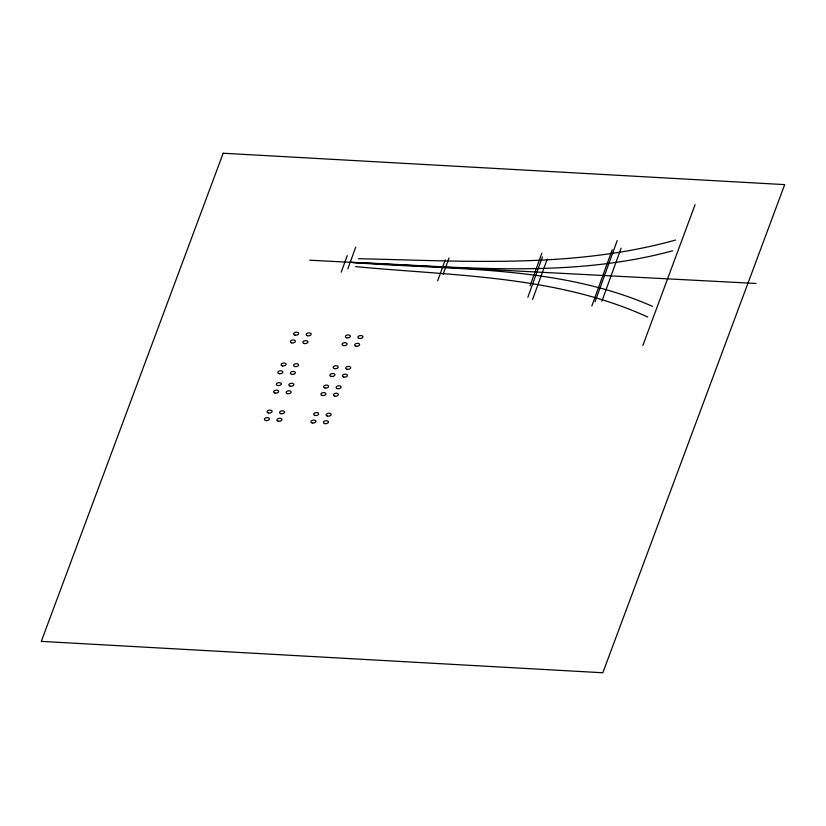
<?xml version="1.0" encoding="UTF-8"?>
<svg xmlns="http://www.w3.org/2000/svg" width="826" height="826" viewBox="0 0 826 826"><rect width="100%" height="100%" fill="white"/><g stroke="black" fill="none" stroke-linecap="round" stroke-linejoin="round"><path stroke-width="1.24" d="M341.231 272.167L347.23 255.606M347.86 268.791L355.696 247.15M437.666 280.819L445.255 259.88M443.097 274.377L449.034 257.991M530.034 285.837L541.825 253.293M527.866 297.195L542.445 256.958M532.584 299.477L547.225 259.065M591.829 306.012L612.221 249.751M595.03 301.738L617.187 240.572M601.875 301.232L621.121 248.13M642.855 345.495L695.058 204.714M675.616 240.036C572.408 268.791 464.274 260.933 358.494 258.714M672.694 250.794C567.462 279.353 457.511 266.375 350.203 262.307C451.316 270.505 557.705 264.547 652.55 306.384M309.75 260.2L756.058 283.463M355.634 266.612C453.732 276.008 556.404 275.264 647.718 317.039M223.175 153.233L41.3 641.379L602.825 672.767L784.7 184.621L223.175 153.233M322.15 395.458A2.519 1.466 -6.7 0 0 325.909 393.888A2.519 1.466 -6.7 0 0 322.14 392.897A2.519 1.466 -6.7 0 0 322.15 395.458M324.866 387.952A2.519 1.466 -6.7 0 0 328.624 386.382A2.519 1.466 -6.7 0 0 324.866 385.401A2.519 1.466 -6.7 0 0 324.866 387.952M334.644 396.108A2.519 1.466 -6.7 0 0 338.402 394.539A2.519 1.466 -6.7 0 0 334.644 393.548A2.519 1.466 -6.7 0 0 334.644 396.108M337.369 388.612A2.519 1.466 -6.7 0 0 341.117 387.043A2.519 1.466 -6.7 0 0 337.359 386.052A2.519 1.466 -6.7 0 0 337.369 388.612M274.882 392.99A2.519 1.466 -6.7 0 0 278.641 391.421A2.519 1.466 -6.7 0 0 274.882 390.44A2.519 1.466 -6.7 0 0 274.882 392.99M294.934 366.548A2.519 1.466 -6.7 0 0 298.63 364.916A2.519 1.466 -6.7 0 0 294.789 364.008A2.519 1.466 -6.7 0 0 294.934 366.548M291.65 374.333A2.519 1.466 -6.7 0 0 295.347 372.691A2.519 1.466 -6.7 0 0 291.516 371.783A2.519 1.466 -6.7 0 0 291.65 374.333M282.42 365.897A2.519 1.466 -6.7 0 0 286.106 364.266A2.519 1.466 -6.7 0 0 282.275 363.347A2.519 1.466 -6.7 0 0 282.42 365.897M279.136 373.682A2.519 1.466 -6.7 0 0 282.822 372.041A2.519 1.466 -6.7 0 0 278.992 371.132A2.519 1.466 -6.7 0 0 279.136 373.682M291.681 342.862A2.519 1.466 -6.7 0 0 295.378 341.231A2.519 1.466 -6.7 0 0 291.547 340.312A2.519 1.466 -6.7 0 0 291.681 342.862M294.965 335.088A2.519 1.466 -6.7 0 0 298.661 333.446A2.519 1.466 -6.7 0 0 294.82 332.537A2.519 1.466 -6.7 0 0 294.965 335.088M304.205 343.513A2.519 1.466 -6.7 0 0 307.892 341.881A2.519 1.466 -6.7 0 0 304.061 340.973A2.519 1.466 -6.7 0 0 304.205 343.513M307.489 335.738A2.519 1.466 -6.7 0 0 311.175 334.096A2.519 1.466 -6.7 0 0 307.344 333.188A2.519 1.466 -6.7 0 0 307.489 335.738M343.43 345.557A2.519 1.466 -6.7 0 0 347.126 343.926A2.519 1.466 -6.7 0 0 343.286 343.017A2.519 1.466 -6.7 0 0 343.43 345.557M346.714 337.782A2.519 1.466 -6.7 0 0 350.4 336.141A2.519 1.466 -6.7 0 0 346.569 335.232A2.519 1.466 -6.7 0 0 346.714 337.782M355.954 346.218A2.519 1.466 -6.7 0 0 359.64 344.576A2.519 1.466 -6.7 0 0 355.81 343.668A2.519 1.466 -6.7 0 0 355.954 346.218M359.227 338.433A2.519 1.466 -6.7 0 0 362.924 336.801A2.519 1.466 -6.7 0 0 359.093 335.883A2.519 1.466 -6.7 0 0 359.227 338.433M331.216 376.398A2.519 1.466 -6.7 0 0 334.912 374.756A2.519 1.466 -6.7 0 0 331.071 373.848A2.519 1.466 -6.7 0 0 331.216 376.398M334.499 368.613A2.519 1.466 -6.7 0 0 338.185 366.981A2.519 1.466 -6.7 0 0 334.354 366.063A2.519 1.466 -6.7 0 0 334.499 368.613M343.74 377.048A2.519 1.466 -6.7 0 0 347.426 375.407A2.519 1.466 -6.7 0 0 343.595 374.498A2.519 1.466 -6.7 0 0 343.74 377.048M347.013 369.263A2.519 1.466 -6.7 0 0 350.709 367.632A2.519 1.466 -6.7 0 0 346.879 366.723A2.519 1.466 -6.7 0 0 347.013 369.263M277.598 385.494A2.519 1.466 -6.7 0 0 281.356 383.925A2.519 1.466 -6.7 0 0 277.598 382.934A2.519 1.466 -6.7 0 0 277.598 385.494M287.386 393.641A2.519 1.466 -6.7 0 0 291.144 392.071A2.519 1.466 -6.7 0 0 287.386 391.09A2.519 1.466 -6.7 0 0 287.386 393.641M290.102 386.145A2.519 1.466 -6.7 0 0 293.86 384.575A2.519 1.466 -6.7 0 0 290.102 383.584A2.519 1.466 -6.7 0 0 290.102 386.145M312.197 422.933A2.519 1.466 -6.7 0 0 315.945 421.363A2.519 1.466 -6.7 0 0 312.187 420.372A2.519 1.466 -6.7 0 0 312.197 422.933M314.912 415.426A2.519 1.466 -6.7 0 0 318.671 413.867A2.519 1.466 -6.7 0 0 314.902 412.876A2.519 1.466 -6.7 0 0 314.912 415.426M324.69 423.583A2.519 1.466 -6.7 0 0 328.449 422.014A2.519 1.466 -6.7 0 0 324.69 421.023A2.519 1.466 -6.7 0 0 324.69 423.583M327.406 416.087A2.519 1.466 -6.7 0 0 331.164 414.518A2.519 1.466 -6.7 0 0 327.406 413.527A2.519 1.466 -6.7 0 0 327.406 416.087M280.861 413.661A2.519 1.466 -6.7 0 0 284.619 412.091A2.519 1.466 -6.7 0 0 280.861 411.1A2.519 1.466 -6.7 0 0 280.861 413.661M278.145 421.157A2.519 1.466 -6.7 0 0 281.903 419.587A2.519 1.466 -6.7 0 0 278.145 418.596A2.519 1.466 -6.7 0 0 278.145 421.157M268.367 413A2.519 1.466 -6.7 0 0 272.115 411.441A2.519 1.466 -6.7 0 0 268.357 410.45A2.519 1.466 -6.7 0 0 268.367 413M265.642 420.506A2.519 1.466 -6.7 0 0 269.4 418.937A2.519 1.466 -6.7 0 0 265.642 417.946A2.519 1.466 -6.7 0 0 265.642 420.506"/></g></svg>
